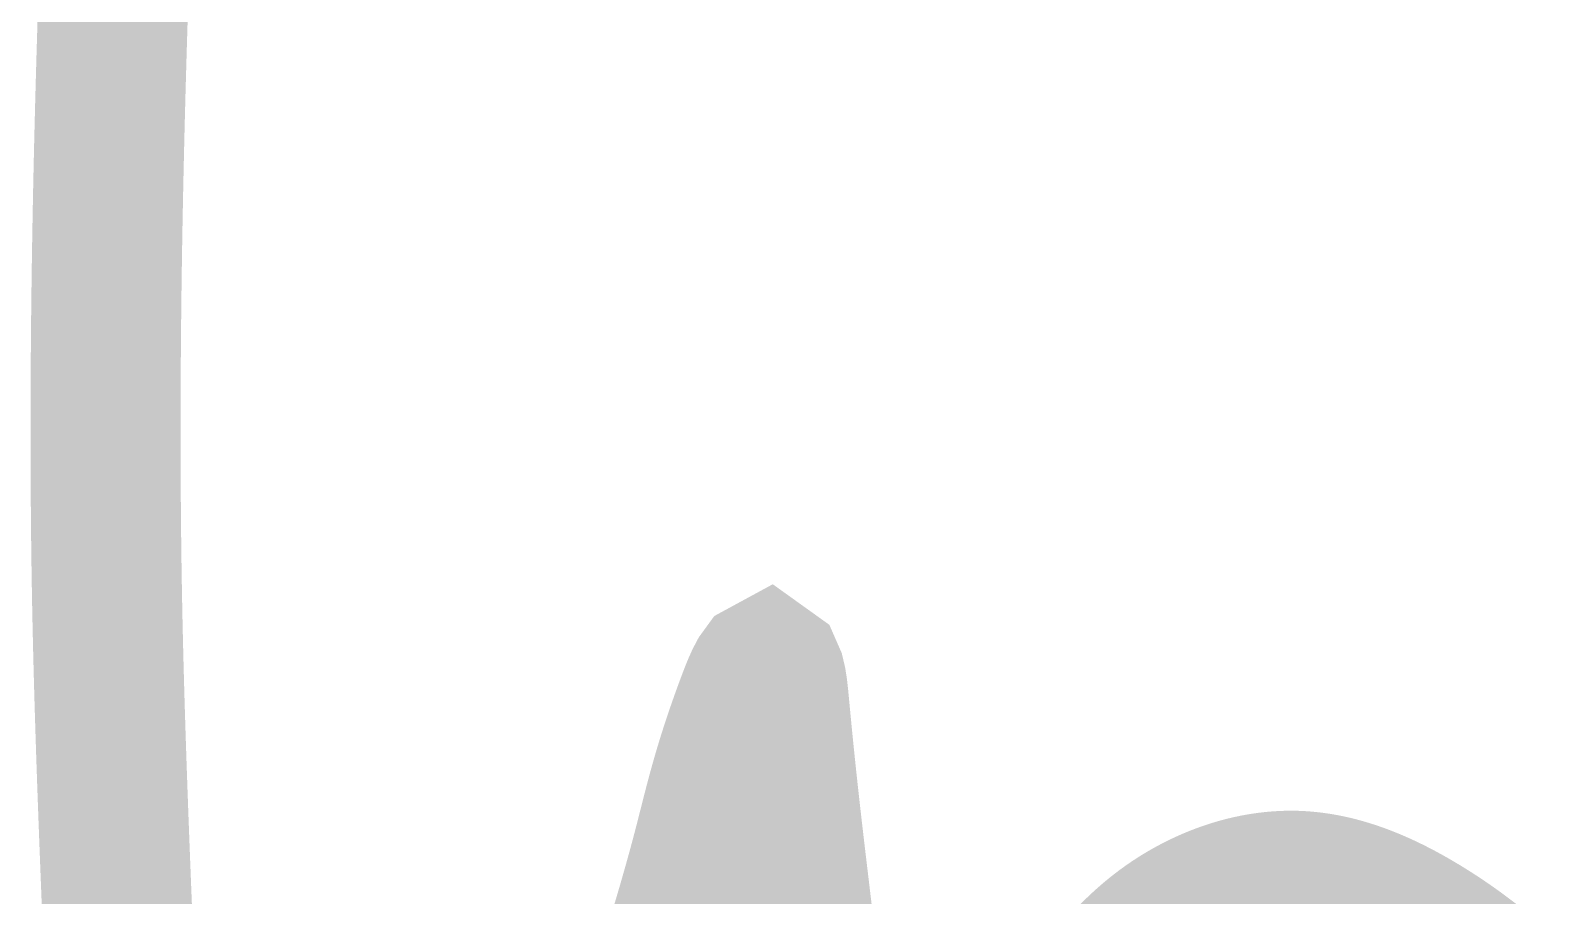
# Model space of a CAD drawing. Header units: millimetres. Extents: x 142758 to 365363, y -504867 to -449406.
# Drawn here: x 311994.9 to 312149.3, y -470956 to -470868.4 of the extents above; entities that cross this region are included whole.
import ezdxf
from ezdxf.enums import TextEntityAlignment as Align

# ---------------------------------------------------------------- set-up
doc = ezdxf.new("R2010")
doc.units = ezdxf.units.MM
doc.header["$LTSCALE"] = 20
doc.header["$MEASUREMENT"] = 0
for name, color, linetype, lineweight in [('LC ISO', 153, 'Continuous', 13), ('LC Net thay', 7, 'Continuous', 25), ('LC Text1', 3, 'Continuous', 20)]:
    doc.layers.add(name, color=color, linetype=linetype, lineweight=lineweight)
doc.styles.add('Khungten', font='VHAVAN.TTF', dxfattribs={"width": 0.9, "height": 5000})
doc.styles.add('Title', font='VHBLACK.TTF', dxfattribs={"width": 0.8})

# ---------------------------------------------------------------- blocks, each defined once
blk = doc.blocks.new('Mr. Giang')
at = {"layer": 'LC ISO', "const_width": 50}
for points in [[(1073.610402880128, 958.2220099290405), (1073.549556242267, 956.4246664660695), (1073.489075414231, 954.6269993089297), (1073.428969256609, 952.8289868976949), (1073.369246630001, 951.030607672436), (1073.309916394988, 949.2318400731842), (1073.250987412177, 947.4326625400386), (1073.192468542147, 945.6330535130451), (1073.134368645499, 943.8329914322603), (1073.07669658282, 942.0324547377429), (1073.019461214708, 940.2314218695649), (1072.962671401751, 938.4298712677851), (1072.906336004544, 936.6277813724755), (1072.85046388368, 934.8251306236793), (1072.795063899748, 933.021897461485), (1072.740144913344, 931.2180603259201), (1072.685715785058, 929.4135976570726), (1072.63178537548, 927.6084878949862), (1072.578362545209, 925.8027094797324), (1072.525456154835, 923.996240851385), (1072.473075064952, 922.1890604499858), (1072.421228136147, 920.3811467156097), (1072.369924229018, 918.5724780883129), (1072.319172204155, 916.7630330081693), (1072.275924973453, 915.2045110317406), (1072.21935878247, 913.141735381753), (1072.170312975141, 911.3298773100566), (1072.121850487652, 909.5172271736196), (1072.073978308355, 907.7037964312299), (1072.0267034256, 905.8895965416443), (1071.980032827718, 904.0746389636095), (1071.933973503062, 902.2589351558968), (1071.888532439974, 900.442496577266), (1071.8437166268, 898.6253346864748), (1071.799533051882, 896.8074609422827), (1071.755988703563, 894.9888868034632), (1071.713090570191, 893.1696237287597), (1071.670845640109, 891.3496831769455), (1071.629260901661, 889.5290766067797), (1071.588343343189, 887.7078154770059), (1071.548099953039, 885.8859112464129), (1071.508537719558, 884.0633753737434), (1071.469663631085, 882.2402193177577), (1071.43148467597, 880.4164545372273), (1071.394007842552, 878.5920924909126), (1071.357240119177, 876.7671446375568), (1071.321188494195, 874.9416224359472), (1071.285859955939, 873.1155373448148), (1071.251261492762, 871.2889008229465), (1071.217400093005, 869.4617243290863), (1071.184282745014, 867.6340193220078), (1071.15191643713, 865.8057972604554), (1071.120308157698, 863.9770696032019), (1071.089464895068, 862.1478478090057), (1071.059393637577, 860.3181433366408), (1071.030101373574, 858.4879676448359), (1071.001595091398, 856.65733219238), (1070.973881779403, 854.8262484380302), (1070.946968425922, 852.9947278405325), (1070.920862019305, 851.1627818586587), (1070.895569547897, 849.3304219511679), (1070.87109800004, 847.4976595768337), (1070.847454364078, 845.6645061943855), (1070.824645628358, 843.8309732626103), (1070.80267878122, 841.9970722402538), (1070.781560811013, 840.1628145861027), (1070.761298706078, 838.3282117588867), (1070.74189945476, 836.493275217379), (1070.723370045406, 834.6580164203385), (1070.705717466355, 832.8224468265239), (1070.688948705956, 830.9865778947083), (1070.67307075255, 829.1504210836363), (1070.658090594485, 827.3139878520951), (1070.644015220101, 825.4772896588145), (1070.63085161774, 823.6403379625685), (1070.618606775755, 821.8031442221145), (1070.607287682485, 819.9657198962113), (1070.596901326274, 818.1280764436333), (1070.587454695469, 816.290225323138), (1070.578954778411, 814.4521779934703), (1070.571408563445, 812.6139459134033), (1070.564823038917, 810.7755405416951), (1070.559205193172, 808.9369733371047), (1070.554562014549, 807.0982557584064), (1070.550900491401, 805.2593992643424), (1070.548227612061, 803.4204153136734), (1070.546550364884, 801.5813153651857), (1070.545875738207, 799.7421108776093), (1070.546210720376, 797.9028133097179), (1070.547562299736, 796.0634341202697), (1070.549937464632, 794.2239847680382), (1070.553343203407, 792.3844767117673), (1070.557786504407, 790.5449214102305), (1070.563274355974, 788.7053303221717), (1070.569813746456, 786.8657149063786), (1070.577411664194, 785.026086621581), (1070.586075097532, 783.186456926567), (1070.595811034813, 781.346837280066), (1070.606626464385, 779.5072391408798), (1070.618528374591, 777.6676739677389), (1070.631523753775, 775.8281532194012), (1070.645619590279, 773.9886883546551), (1070.660822872455, 772.1492908322437), (1070.677140588637, 770.309972110927), (1070.694579727175, 768.470743649463), (1070.713147276411, 766.6316169066108), (1070.732850224693, 764.7926033411575), (1070.753695560361, 762.9537144118333), (1070.775690271759, 761.114961577397), (1070.798841347235, 759.2763562966359), (1070.823155775134, 757.4379100283088), (1070.848640543795, 755.599634231145), (1070.875302641564, 753.7615403639336), (1070.903149056791, 751.9236398854312), (1070.932186777812, 750.0859442543838), (1070.962422792972, 748.2484649295643), (1070.993864090626, 746.4112133697445), (1071.026517659102, 744.5742010336562), (1071.065129779749, 742.48564476971), (1071.095486737871, 740.9009381552678), (1071.131793457254, 739.0646967241544), (1071.16929127281, 737.228710560461), (1071.207960801116, 735.3929751310473), (1071.247782658755, 733.5574859027581), (1071.288737462306, 731.7222383424676), (1071.330805828351, 729.8872279170198), (1071.37396837347, 728.0524500932747), (1071.418205714239, 726.2179003380775), (1071.463498467243, 724.3835741183016), (1071.509827249059, 722.5494669007774), (1071.55717267627, 720.7155741523788), (1071.605515365453, 718.8818913399659), (1071.654835933187, 717.0484139303685), (1071.705114996056, 715.2151373904605), (1071.756333170638, 713.3820571870867), (1071.808471073515, 711.5491687871213), (1071.861509321261, 709.7164676573948), (1071.915428530465, 707.8839492647805), (1071.970209317697, 706.0516090761103), (1072.025832299544, 704.2194425582709), (1072.082278092586, 702.3874451781078), (1072.139527313399, 700.555612402452), (1072.197560578567, 698.7239396981909), (1072.256358504671, 696.892422532155), (1072.315901708285, 695.0610563712191), (1072.376170805991, 693.2298366822133), (1072.437146414373, 691.3987589320259), (1072.498809150007, 689.567818587487), (1072.561139629477, 687.7370111154557), (1072.624118469357, 685.9063319827931), (1072.687726286236, 684.0757766563568), (1072.751943696686, 682.2453406029922), (1072.816751317287, 680.415019289545), (1072.882129764625, 678.5848081829024), (1072.948059655274, 676.7547027498961), (1073.01452160582, 674.924698457384), (1073.08149623284, 673.0947907722266), (1073.148964152911, 671.2649751612687), (1073.216905982614, 669.43524709137), (1073.285302338537, 667.6056020294029), (1073.354133837252, 665.7760354421996), (1073.423381095341, 663.9465427966184), (1073.49302472938, 662.1171195595196), (1073.56304535596, 660.287761197761), (1073.633423591648, 658.4584631781897), (1073.704140053032, 656.6292209676637), (1073.775175356693, 654.8000300330425), (1073.846510119208, 652.9708858411857), (1073.918124957152, 651.1417838589241), (1073.990000487115, 649.3127195531456), (1074.062117325673, 647.4836883906805), (1074.134456089402, 645.6546858383886), (1074.206997394887, 643.8257073631439), (1074.279721858709, 641.996748431776), (1074.35261009744, 640.167804511146), (1074.425642727671, 638.3388710681254), (1074.498800365973, 636.5099435695465), (1074.572063628933, 634.6810174822824), (1074.645413133124, 632.8520882731787), (1074.718829495129, 631.0231514090799), (1074.792293331533, 629.1942023568738), (1074.865785258909, 627.3652365833768), (1074.939285893841, 625.5362495554775), (1075.012775852906, 623.7072367400069), (1075.086235752688, 621.8781936038374), (1075.159646209765, 620.0491156138146), (1075.232987840717, 618.2199982367836)], [(1259.209377265396, 618.6241842145239), (1259.759148912661, 620.3640385124299), (1260.303927593249, 622.0981275861277), (1260.843621790216, 623.826238945782), (1261.378139986639, 625.5481601015977), (1261.907390665576, 627.2636785637239), (1262.431282310085, 628.9725818423394), (1262.949723403241, 630.6746574476347), (1263.462622428102, 632.3696928897739), (1263.969887867735, 634.057475678934), (1264.471428205201, 635.7377933252933), (1264.967151923566, 637.4104333390292), (1265.456967505896, 639.0751832303188), (1265.940783435251, 640.7318305093258), (1266.418508194698, 642.3801626862423), (1266.890050267304, 644.0199672712452), (1267.355318136128, 645.6510317744987), (1267.814220284236, 647.2731437061798), (1268.266665194693, 648.8860905764659), (1268.712561350563, 650.4896598955352), (1269.151817234909, 652.0836391735647), (1269.5843413308, 653.6678159207322), (1270.010042121295, 655.2419776472154), (1270.428828089459, 656.8059118631777), (1270.840607718354, 658.3594060787971), (1271.245289491051, 659.9022478042641), (1271.467831668508, 660.7578618616083), (1272.033955171572, 662.9567348541632), (1272.420502024286, 664.4725548890551), (1272.804281698919, 665.9847398242753), (1273.187125698388, 667.4962983512692), (1273.570865525612, 669.0102391615128), (1273.957332683495, 670.5295709464242), (1274.348358674963, 672.0573023974775), (1274.74577500293, 673.5964422061052), (1275.151413170308, 675.1499990637676), (1275.567104680017, 676.7209816619113), (1275.994681034967, 678.3123986919832), (1276.435973738083, 679.9272588454428), (1276.89281429227, 681.568570813738), (1277.36703420045, 683.2393432882993), (1277.86046496554, 684.9425849606021), (1278.37493809045, 686.6813045220792), (1278.912285078101, 688.4585106641905), (1279.474337431408, 690.2772120783823), (1280.062926653278, 692.1404174560873), (1280.67988424664, 694.0511354887947), (1281.327041714402, 696.0123748679216), (1282.006230559479, 698.0271442849148), (1282.719282284789, 700.0984524312496), (1283.468028393245, 702.2293079983579), (1284.25430038777, 704.4227196776997), (1285.079929771275, 706.6816961607215), (1285.816942958536, 708.6634021497657), (1286.849465114235, 711.370731839733), (1287.764552646405, 713.6351039358794), (1288.665488059351, 715.655484758189), (1289.525763678864, 717.2850754532351), (1290.318871830729, 718.3770771676197), (1291.066979554254, 718.7835255669281), (1291.603537397295, 718.3986657198052), (1292.084138552311, 717.298632957576), (1292.479119758562, 715.62348847044), (1292.80749581971, 713.5121489990099), (1293.088281539419, 711.1035312839267), (1293.454442857556, 707.3162109411753), (1293.582666625868, 705.9466464710733), (1293.823850154379, 703.399577042381), (1294.064316670327, 700.8967662554796), (1294.304011646981, 698.4372235953028), (1294.542880557633, 696.0199585468088), (1294.780868875554, 693.643980594901), (1295.017922074031, 691.308299224554), (1295.253985626341, 689.0119239206997), (1295.489005005764, 686.753864168269), (1295.722925685578, 684.5331294522084), (1295.955693139066, 682.3487292574487), (1296.187252839505, 680.199673068937), (1296.417550260184, 678.0849703716174), (1296.646530874373, 676.0036306504373), (1296.874140155358, 673.9546633903128), (1297.100323576413, 671.9370780761906), (1297.325026610825, 669.9498841930306), (1297.548194731869, 667.9920912257498), (1297.769773412829, 666.0627086592942), (1297.989708126983, 664.1607459786098), (1298.207944347614, 662.2852126686271), (1298.424427547995, 660.4351182142941), (1298.639103201414, 658.609472100555), (1298.851916781152, 656.8072838123408), (1299.062813760477, 655.0275628345853), (1299.271739612682, 653.2693186522465), (1299.478639811041, 651.5315607502425), (1299.683459828838, 649.8132986135333), (1299.886145139349, 648.1135417270509), (1300.086641215857, 646.4312995757407), (1300.284893531638, 644.7655816445344), (1300.480847559977, 643.1153974183635), (1300.674448774153, 641.4797563821876), (1300.865642647446, 639.857668020939), (1301.054374653134, 638.2481418195491), (1301.2405902645, 636.6501872629779), (1301.42423495482, 635.062813836143), (1301.60525419738, 633.4850310240042), (1301.783593465455, 631.9158483114784), (1301.95919823233, 630.3542751835262), (1302.132013971277, 628.7993211250798), (1302.301986155583, 627.2499956210695), (1302.46906025853, 625.7053081564557), (1302.633181753395, 624.1642682161705), (1302.794296113455, 622.6258852851452), (1302.952348811996, 621.0891688483252), (1303.107285322291, 619.5531283906428), (1303.259051117627, 618.0167733970579)], [(1408.662697715542, 619.0618856362364), (1409.881337417251, 620.4423904071314), (1411.12250407165, 621.8014469651696), (1412.386874679663, 623.13803528837), (1413.67512624221, 624.4511353547512), (1414.987935760231, 625.7397271423588), (1416.325980234642, 627.002790629213), (1417.689936666374, 628.2393057933309), (1419.080482056346, 629.448252612747), (1420.498293405493, 630.6286110654919), (1421.944047714735, 631.7793611295854), (1423.418421985003, 632.899482783075), (1425.022271990478, 634.0585794001431), (1426.455451433296, 635.0437455431761), (1428.017486999127, 636.0657418860706), (1429.606764211878, 637.0528129107738), (1431.221847267811, 638.0038264900563), (1432.861300363193, 638.9176504967172), (1434.52368769429, 639.7931528035408), (1436.207573457368, 640.6292012832967), (1437.911521848688, 641.424663808785), (1439.634097064519, 642.17840825279), (1441.373863301127, 642.8893024880958), (1443.129384754776, 643.556214387487), (1444.899225621733, 644.1780118237632), (1446.681950098255, 644.7535626696802), (1448.476122380617, 645.2817347980363), (1450.28030666508, 645.7613960816309), (1452.093067147911, 646.1914143932345), (1453.912968025377, 646.5706576056448), (1455.738573493738, 646.8979935916338), (1457.568447749262, 647.1722902239997), (1459.401154988215, 647.3924153755122), (1461.235259406863, 647.5572369189708), (1463.069325201468, 647.6656227271599), (1464.901916568298, 647.71644067285), (1467.343186799294, 647.6926093800114), (1468.556983811603, 647.6409909181898), (1470.377286126068, 647.5144631411551), (1472.192101875325, 647.3308091376637), (1474.001034786814, 647.0918814074387), (1475.803688587977, 646.799532450216), (1477.599667006251, 646.4556147656906), (1479.38857376908, 646.0619808535987), (1481.170012603898, 645.6204832136639), (1482.943587238147, 645.132974345594), (1484.708901399269, 644.6013067491265), (1486.465558814698, 644.0273329239546), (1488.213163211879, 643.4129053698307), (1489.95131831825, 642.7598765864627), (1491.679627861249, 642.0700990735584), (1493.397695568318, 641.3454253308557), (1495.105125166891, 640.5877078580631), (1496.801520384414, 639.7987991549026), (1498.486484948326, 638.9805517211114), (1500.159622586065, 638.1348180563832), (1501.820537025072, 637.2634506604702), (1503.468831992781, 636.3683020330664), (1505.104111216637, 635.4512246738936), (1506.72597842408, 634.5140710826897), (1508.97377235104, 633.1715714003751), (1509.927911767358, 632.586885546604), (1511.507526116733, 631.5995456168773), (1513.073036407149, 630.5968846622122), (1514.6246046229, 629.5790956341384), (1516.162392748261, 628.5463714841876), (1517.686562767531, 627.4989051639043), (1519.197276664986, 626.4368896248054), (1520.694696424923, 625.3605178184498), (1522.178984031619, 624.2699826963546), (1523.650301469365, 623.1654772100501), (1525.108810722445, 622.0471943110822), (1526.554673775147, 620.9153269509809), (1527.988052611754, 619.7700680812777), (1529.409109216558, 618.6116106535026)]]:
    blk.add_lwpolyline(points, dxfattribs=at)
blk = doc.blocks.new('lcdi fix')
at = {"layer": 'LC ISO', "xscale": 0.5517597067242362, "yscale": 0.5517597067242362, "zscale": 0.5517597067242362}
blk.add_blockref('Mr. Giang', (37411.42978132205, -913.1851146313656), dxfattribs=at)
at = {"color": 7, "style": 'Khungten', "width": 0.8}
for tag, p in [('REVISION', (39498.75262445211, -10746.30400287263)), ('NGAYHT', (39546.07413610816, -11609.37096477948))]:
    blk.add_attdef(tag, text='', height=199.998925739526, dxfattribs=at).set_placement(p, align=Align.CENTER)
at = {"layer": 'LC Text1', "style": 'Title', "width": 1.48591522556321}
for tag, p, p2 in [('TENBANVE1', (36912.6576448679, -8885.760287350931), (40339.14494544268, -8885.760287350931)), ('TENBANVE2', (36912.6576448679, -9562.46561273835), (40339.14494544268, -9562.46561273835))]:
    blk.add_attdef(tag, text='', height=249.9999935159642, dxfattribs=at).set_placement(p, p2, align=Align.FIT)
at = {"layer": 'LC Text1', "style": 'Title', "width": 0.7}
blk.add_attdef('SOBANVE', text='', height=249.9999935159642, dxfattribs=at).set_placement((39561.98223525286, -13896.18076664112), align=Align.CENTER)

msp = doc.modelspace()

# ---------------------------------------------------------------- block references
at = {"layer": 'LC Net thay', "xscale": 0.55, "yscale": 0.55, "zscale": 0.55}
msp.add_blockref('lcdi fix', (291101.3373700446, -470649.2772349638), dxfattribs=at)

doc.saveas('drawing.dxf')
